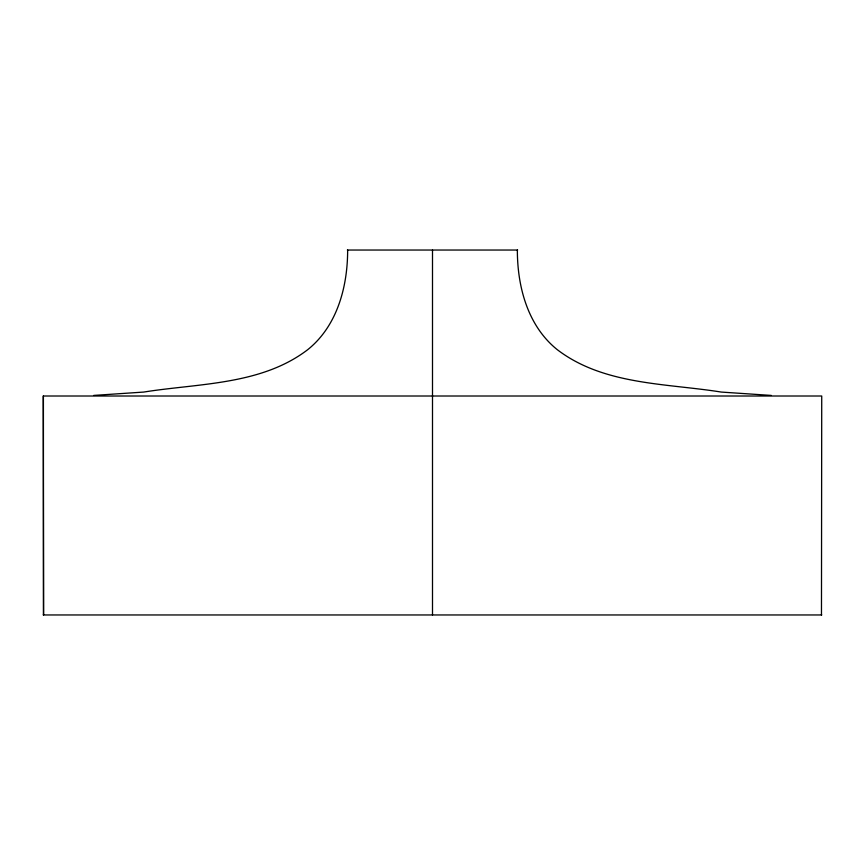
<?xml version="1.0" encoding="UTF-8"?>
<svg xmlns="http://www.w3.org/2000/svg" width="865" height="865" viewBox="0 0 865 865"><rect width="100%" height="100%" fill="white"/><g stroke="black" fill="none" stroke-linecap="round" stroke-linejoin="round"><path stroke-width="1.3" d="M821.469 614.961L821.728 396.008L43.25 396.008L43.531 614.961L43.401 396.008M347.644 250.039C347.665 286.52 337.361 325.856 307.799 349.611C261.349 385.174 198.863 383.249 143.677 392.072L93.701 395.424M347.352 250.039L517.648 250.039M43.25 614.961L821.75 614.961M771.299 395.424L721.324 392.072C666.137 383.249 603.651 385.174 557.201 349.611C527.639 325.856 517.335 286.52 517.357 250.039M432.5 250.039L432.5 614.961"/></g></svg>
